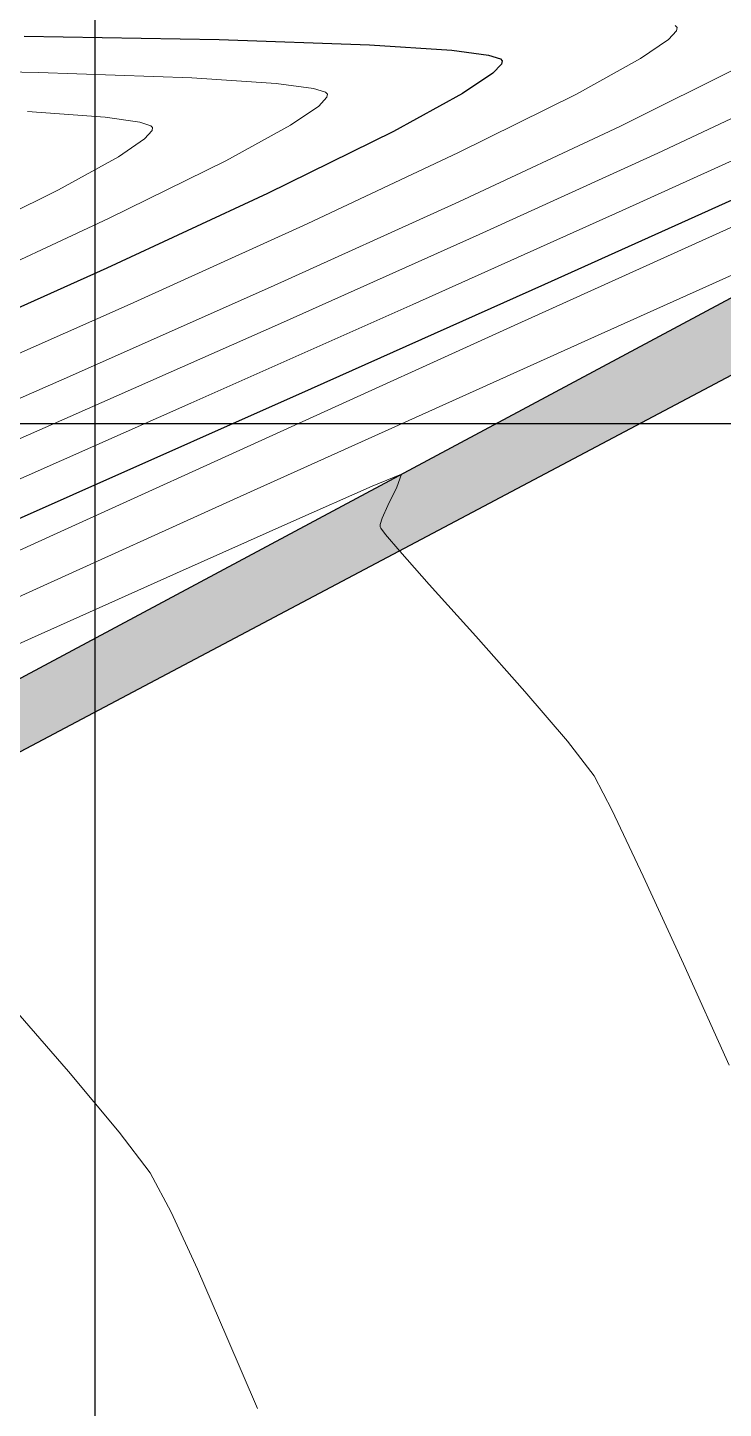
# Model space of a CAD drawing. Header units: millimetres. Extents: x 736950 to 740938, y 8500595 to 8502163.
# Drawn here: x 737799.27 to 737806.74, y 8501289.42 to 8501304.25 of the extents above; entities that cross this region are included whole.
import ezdxf

# ---------------------------------------------------------------- set-up
doc = ezdxf.new("R2010")
doc.units = ezdxf.units.MM
for name, color, linetype, lineweight in [('CONT-MJR', 80, 'Continuous', 30), ('CONT-MNR', 96, 'Continuous', 15), ('MURO PIEDRA', 252, 'Continuous', 30), ('pista', 251, 'Continuous', 5)]:
    doc.layers.add(name, color=color, linetype=linetype, lineweight=lineweight)
doc.layers.add('Cuadricula Coordenadas', color=5, linetype='Continuous')

msp = doc.modelspace()

# ---------------------------------------------------------------- hatches: boundary and pattern name
at = {"layer": 'pista'}
h = msp.add_hatch(dxfattribs=at)
h.set_pattern_fill('HONEY', color=256, scale=3, angle=9.94991650582834, style=0)
h.set_pattern_definition([(9.94991650582834, (1479841.21072825, -18.49207214638591), (0.4979252195647159, 0.4170677100899267), [0.375, -0.75]), (129.9499165058283, (1479841.21072825, -18.49207214638591), (-0.6101538418184378, 0.222682034283025), [0.3749999999999999, -0.7499999999999998]), (69.94991650582834, (1479841.21072825, -18.49207214638591), (-0.112228622253722, 0.6397497443729518), [-0.75, 0.375])])
h.paths.add_polyline_path([(737744.7999806425, 8501250.923935566), (737743.4751223363, 8501250.754223157), (737756.465848178, 8501242.026572531), (737763.5739612179, 8501242.006896213), (737770.002546867, 8501243.455222024), (737769.8468594846, 8501244.342704736), (737763.4750639071, 8501242.907173423), (737756.7405500773, 8501242.925815564)])
h.paths.add_polyline_path([(737794.2809870465, 8501256.017245878), (737809.7820272583, 8501263.709828075), (737823.391616501, 8501273.483615467), (737837.0791595323, 8501280.557800073), (737851.5530432165, 8501285.77819753), (737870.8510758049, 8501293.050216693, -0.9976846880626209), (737871.0089264096, 8501292.63424804), (737865.2748787645, 8501289.581801567, 0.7845063948290762), (737866.1540430214, 8501286.121818589), (737883.2588851704, 8501291.348365877), (737897.4188924351, 8501296.516943583), (737903.2981396064, 8501301.44146652, -0.5512150924587264), (737904.1219025984, 8501301.177325813), (737906.855912117, 8501297.98174819, 0.5618964424650519), (737910.2738656431, 8501298.536066804), (737914.22079628, 8501308.558674501), (737925.6412323939, 8501300.72656757, 0.340189525830376), (737928.7023693406, 8501300.894137181), (737936.9171069289, 8501306.117412793, -0.358727273887905), (737938.1716059428, 8501305.962964654), (737943.1732157968, 8501301.051021611, 0.3417074120720416), (737946.0555081918, 8501300.709858142), (737955.8779356404, 8501307.072689936), (737971.8320576148, 8501314.464803053), (737988.5677626224, 8501323.411181662), (738023.1375471824, 8501336.282937778), (738044.4246208373, 8501357.728329657), (738061.4456776979, 8501362.208386911), (738078.9085143938, 8501363.070318012), (738112.0997810266, 8501372.051506756), (738118.6561313582, 8501373.365123207), (738128.3493353954, 8501376.976906104), (738155.2251721952, 8501366.826195797), (738176.6167526407, 8501363.543890122), (738193.8053773039, 8501353.328603027), (738204.7313956148, 8501340.877429372), (738207.705198212, 8501335.751671141), (738214.35685511, 8501331.742925933), (738229.9282901662, 8501313.374534177), (738233.5603594936, 8501308.186787868), (738234.53883727, 8501308.358438132), (738230.6417003467, 8501313.924784988), (738214.9478837823, 8501332.43754055), (738208.3676942562, 8501336.403214611), (738205.4657963786, 8501341.405035153), (738194.387784551, 8501354.029418997), (738176.9261677533, 8501364.406946706), (738155.4549153853, 8501367.70147717), (738128.3514754312, 8501377.93815071), (738118.4090486554, 8501374.233504975), (738111.8936108743, 8501372.928085677), (738078.7671659255, 8501363.964436961), (738061.3074614278, 8501363.102660457), (738043.958527311, 8501358.536303693), (738022.6381405202, 8501337.057350922), (737988.196920163, 8501324.233464561), (737971.4304040315, 8501315.270615296), (737955.4419368334, 8501307.862588815), (737945.5806043665, 8501301.47455489, -0.3391433520832071), (737943.8038299843, 8501301.693147572), (737938.8116631231, 8501306.59581691, 0.3560082385246841), (737936.4342009705, 8501306.876887502), (737928.158540546, 8501301.61487459, -0.3502196171718997), (737926.1502499409, 8501301.468794718), (737914.5128481541, 8501309.44969617, 0.4302069892023044), (737913.4330382891, 8501309.014522241), (737909.4507249827, 8501298.90206584, -0.5704007069138802), (737907.5397775185, 8501298.566836312), (737904.9064502402, 8501301.644734057, 0.4931454261128044), (737902.7202336333, 8501302.131411942), (737896.9620044216, 8501297.308254998), (737882.9728831241, 8501292.20205278), (737866.0373022418, 8501287.027224885, -0.7384715771871906), (737865.6977918843, 8501288.787355538), (737871.5108758068, 8501291.881875956, 0.9119586051647783), (737870.5337161538, 8501293.892406015), (737851.2416702455, 8501286.62264278), (737836.7183275839, 8501281.384406622), (737822.9200107896, 8501274.252970394), (737809.3164408724, 8501264.483505804), (737793.8201376351, 8501256.79327439), (737778.9884914039, 8501246.402265295), (737769.846859484, 8501244.34270474), (737770.0025468671, 8501243.455222024), (737779.3594973255, 8501245.563292695)])
h.paths.add_polyline_path([(738260.5182952256, 8501271.251537092), (738234.538837269, 8501308.358438132), (738233.56035949, 8501308.186787868), (738259.6897886079, 8501270.86568047), (738269.3749442189, 8501234.589470252), (738274.5057655985, 8501215.583008338), (738279.7983711922, 8501189.602392923), (738280.7089290785, 8501189.641305126), (738275.382018582, 8501215.790318219), (738270.2441657205, 8501234.822827347)])
h = msp.add_hatch(dxfattribs=at)
h.set_pattern_fill('AR-CONC', color=256, scale=0.1, angle=9.94991650582834, style=0)
h.set_pattern_definition([(59.94991650582833, (1479841.21072825, -18.49207214638591), (0.7173147616177996, 0.06212513786334364), [0.07500000000000001, -0.8250000000000001]), (4.949916505828331, (1479841.21072825, -18.49207214638591), (-0.2666336227691331, 0.7169040729334506), [0.06, -0.66]), (110.4013165058283, (1479841.270504478, -18.48689504899085), (0.4506817424667108, 0.7790288530571421), [0.06374018999999999, -0.7011421119999998]), (56.13411650582835, (1479841.176170796, -18.29508031532168), (1.07978843215245, 0.02137619624183779), [0.1124999999999999, -1.237499999999998]), (106.5855165058283, (1479841.266153166, -18.29329902119935), (0.752289432321798, 1.120964142855684), [0.09561028799999993, -1.051712999999999]), (1.134116505828333, (1479841.176170796, -18.29508031532168), (0.7522885572049924, 1.12096473051034), [0.09000000000000001, -0.9900000000000001]), (30.94991650582834, (1479841.283306076, -18.32704954408109), (0.6574964912282043, -0.293425227292985), [0.07500000000000001, -0.8250000000000001]), (335.9499165058284, (1479841.283306076, -18.32704954408109), (0.1143589702920628, 0.7562849757157031), [0.06, -0.66]), (81.40131650582836, (1479841.338097435, -18.35150168277323), (0.7718558160208798, 0.4628591428967336), [0.06374019000000002, -0.701142112]), (47.44991650582834, (1479841.21072825, -18.49207214638591), (-0.04554285905854174, 0.3299879209740469), [0, -0.652, 0, -0.67, 0, -0.6625000000000001]), (17.44991650582834, (1479841.21072825, -18.49207214638591), (0.1909634295804004, 0.4339344980096552), [0, -0.3819999999999997, 0, -0.6369999999999993, 0, -0.2524999999999997]), (337.4499165058283, (1479840.991082356, -18.53060370869935), (0.5296904964497462, 0.07002209344786473), [0, -0.25, 0, -0.7799999999999999, 0, -1.035]), (327.4499165058284, (1479840.892586439, -18.5478824339807), (0.557117696670718, 0.1993664657265957), [0, -0.325, 0, -0.518, 0, -0.735])])
h.paths.add_polyline_path([(737782.5678553759, 8501269.745840656), (737780.8543125066, 8501271.613858812), (737780.5330372917, 8501271.09555076), (737782.606291577, 8501268.803305427), (737783.1693790738, 8501269.054376086), (737797.8548099722, 8501277.26939229), (737797.5964829637, 8501277.931718605)])
h.paths.add_polyline_path([(737815.5553798168, 8501306.025338823), (737790.9109348458, 8501292.828602556), (737791.1826530054, 8501292.234478343), (737815.0279814235, 8501304.864754947), (737821.8454613093, 8501291.310866907), (737797.5964829631, 8501277.931718607), (737797.8548099734, 8501277.269392287), (737823.0063921954, 8501290.897239685)])

# ---------------------------------------------------------------- linework, layer by layer
at = {"layer": 'CONT-MJR', "extrusion": (-0.01692900179691392, -0.9998566941808011, 0), "elevation": -8512576.075681629}
msp.add_lwpolyline([(593774.9108963233, 3635), (593777.0073405234, 3635)], dxfattribs=at)
at = {"layer": 'CONT-MJR', "extrusion": (0.03364544436324826, 0.9994338317635639, 0), "elevation": 8521314.607251354}
msp.add_lwpolyline([(-451353.4567922779, 3635.000000000013), (-451355.0708414508, 3635.000000000013)], dxfattribs=at)
at = {"layer": 'CONT-MJR'}
for points, elevation in [([(737802.944456995, 8501304.067663973), (737803.8280161261, 8501304.009066954)], 3635), ([(737804.2237069276, 8501303.955477059), (737804.3497997448, 8501303.914872166)], 3635), ([(737804.2686109167, 8501303.760115769), (737803.9435547721, 8501303.542528268)], 3635), ([(737800.1228773389, 8501301.66916953), (737798.1291324185, 8501300.772414366)], 3635), ([(737802.3170641548, 8501300.3725049), (737799.7577308917, 8501299.233102929)], 3640), ([(737799.7577308917, 8501299.233102929), (737797.2366036895, 8501298.113930153)], 3640)]:
    msp.add_lwpolyline(points, dxfattribs=dict(at, elevation=elevation))
at = {"layer": 'CONT-MJR', "extrusion": (-0.1342085146385838, -0.9909531142281682, 0), "elevation": -8523413.23863802}
msp.add_lwpolyline([(-409818.3824858699, 3635.000000000003), (-409817.9831826171, 3635.000000000003)], dxfattribs=at)
at = {"layer": 'CONT-MJR', "extrusion": (0.7436084700372407, 0.6686153178688582, 0), "elevation": 6232739.583083435}
msp.add_lwpolyline([(5828334.30759332, 3635.00000000001), (5828334.278245484, 3635.00000000001)], dxfattribs=at)
at = {"layer": 'CONT-MJR', "extrusion": (0.9781715745928308, -0.2077988706864941, 0), "elevation": -1044862.086559109}
msp.add_lwpolyline([(8469048.729909265, 3635.00000000001), (8469048.694786698, 3635.00000000001)], dxfattribs=at)
at = {"layer": 'CONT-MJR', "extrusion": (0.7254973241192645, -0.6882249869743085, 0), "elevation": -5315534.646969328}
msp.add_lwpolyline([(6675448.598518722, 3635.00000000001), (6675448.462643375, 3635.00000000001)], dxfattribs=at)
at = {"layer": 'CONT-MJR', "extrusion": (0.4797351351222534, -0.877413357619562, 0), "elevation": -7105206.810837827}
msp.add_lwpolyline([(4725733.039069438, 3635), (4725732.191879772, 3635)], dxfattribs=at)
at = {"layer": 'CONT-MJR', "extrusion": (0.4414630493510621, -0.8972794303101247, 0), "elevation": -7302331.584265186}
msp.add_lwpolyline([(4415026.841094879, 3635.000000000013), (4415025.334040152, 3635.000000000013)], dxfattribs=at)
at = {"layer": 'CONT-MJR', "extrusion": (0.4102420163315652, -0.9119766927044857, 0), "elevation": -7450310.280897547}
msp.add_lwpolyline([(4160454.46473891, 3640.000000000013), (4160451.870143557, 3640.000000000013)], dxfattribs=at)
at = {"layer": 'CONT-MJR', "extrusion": (0.4214084849090706, -0.9068709328491248, 0), "elevation": -7398668.143204135}
msp.add_lwpolyline([(4251612.044096861, 3635.000000000013), (4251610.141849659, 3635.000000000013)], dxfattribs=at)
at = {"layer": 'CONT-MJR', "extrusion": (0.4081492008828344, -0.9129152369298608, 0), "elevation": -7459833.217657986}
msp.add_lwpolyline([(4143352.67750105, 3640.000000000003), (4143349.930592842, 3640.000000000003)], dxfattribs=at)
at = {"layer": 'CONT-MNR'}
for points, elevation in [([(737806.2401059798, 8501304.218099939), (737806.1543992448, 8501304.124840816)], 3636), ([(737806.2465756522, 8501304.250875676), (737806.2401059798, 8501304.218099939)], 3636), ([(737806.1543992448, 8501304.124840816), (737805.8545949749, 8501303.919920405)], 3636), ([(737805.8545949749, 8501303.919920405), (737805.16508824, 8501303.537165295)], 3636), ([(737797.2476887028, 8501303.811263766), (737799.3900749648, 8501303.768842358)], 3634), ([(737799.3900749648, 8501303.768842358), (737801.0381867088, 8501303.70984463)], 3634), ([(737801.9404330301, 8501303.649552606), (737802.3441266011, 8501303.59611607)], 3634), ([(737802.4856559498, 8501303.502228785), (737802.3987388797, 8501303.408539088)], 3634), ([(737802.4724803135, 8501303.556371665), (737802.4922686615, 8501303.535222057)], 3634), ([(737802.4922686615, 8501303.535222057), (737802.4856559498, 8501303.502228785)], 3634), ([(737800.4780689636, 8501303.236508781), (737800.596691819, 8501303.197824996)], 3633), ([(737805.6303754137, 8501303.19025353), (737803.9017272405, 8501302.379952788)], 3637), ([(737800.6091806693, 8501303.145799547), (737800.5288457178, 8501303.057060817)], 3633), ([(737800.2480228773, 8501302.864327319), (737799.6046921909, 8501302.50792878)], 3633), ([(737803.9015525852, 8501302.908118695), (737802.274759085, 8501302.144693146)], 3636), ([(737805.6573043597, 8501302.285272254), (737803.4089766156, 8501301.276073644)], 3639), ([(737802.274759085, 8501302.144693146), (737800.373660331, 8501301.28220013)], 3636), ([(737804.1202953161, 8501302.028059164), (737801.9899439606, 8501301.073637735)], 3638), ([(737806.9468518477, 8501301.643757813), (737805.3585329705, 8501300.93085568)], 3642), ([(737800.373660331, 8501301.28220013), (737798.2872089135, 8501300.355951143)], 3636), ([(737801.9899439606, 8501301.073637735), (737799.7309509832, 8501300.07423827)], 3638), ([(737799.6650330555, 8501300.479051642), (737797.3459528947, 8501299.463760233)], 3637), ([(737803.5092725799, 8501300.097455949), (737801.4838771087, 8501299.182040954)], 3642), ([(737802.0650489138, 8501299.947200812), (737799.5893583742, 8501298.822350405)], 3641), ([(737803.2872548333, 8501299.455939103), (737802.97450994, 8501299.326411687)], 3643), ([(737803.2394379283, 8501299.315357005), (737803.2872548333, 8501299.455939103)], 3643), ([(737803.0579501743, 8501298.890842685), (737803.058691712, 8501298.91354147)], 3643), ([(737803.0657443047, 8501298.875272613), (737803.0579501743, 8501298.890842685)], 3643), ([(737803.058691712, 8501298.91354147), (737803.0792991042, 8501298.981558688)], 3643), ([(737803.1167898545, 8501298.807816174), (737803.0657443047, 8501298.875272613)], 3643), ([(737803.5851988808, 8501298.272397742), (737803.2702082692, 8501298.62755509)], 3643), ([(737799.315680241, 8501297.693619985), (737797.5734889032, 8501296.907887708)], 3643), ([(737805.8822630058, 8501295.138566239), (737805.5495515595, 8501295.8434693)], 3643), ([(737800.5877451438, 8501291.952406725), (737800.2561586418, 8501292.390750367)], 3644), ([(737800.8154511368, 8501291.531405512), (737800.5877451438, 8501291.952406725)], 3644), ([(737801.0979391673, 8501290.917627972), (737800.8154511368, 8501291.531405512)], 3644)]:
    msp.add_lwpolyline(points, dxfattribs=dict(at, elevation=elevation))
at = {"layer": 'CONT-MNR', "extrusion": (0.7798843472993998, 0.6259236413791934, 0), "elevation": 5896570.856224592}
msp.add_lwpolyline([(6168223.775006097, 3636), (6168223.744398844, 3636)], dxfattribs=at)
at = {"layer": 'CONT-MNR', "extrusion": (0.444664209460463, -0.8956973488991143, 0), "elevation": -7286518.972331319}
msp.add_lwpolyline([(4441077.308855009, 3637.000000000013), (4441075.809607903, 3637.000000000013)], dxfattribs=at)
at = {"layer": 'CONT-MNR', "extrusion": (0.06667564505392876, 0.9977747032054094, 0), "elevation": 8531579.146091834}
msp.add_lwpolyline([(-169329.3032481376, 3634.000000000011), (-169330.2075067025, 3634.000000000011)], dxfattribs=at)
at = {"layer": 'CONT-MNR', "extrusion": (-0.2957915420959299, -0.9552525130165906, 0), "elevation": -8339127.317238054}
msp.add_lwpolyline([(-1809826.157184379, 3634.000000000003), (-1809826.022818114, 3634.000000000003)], dxfattribs=at)
at = {"layer": 'CONT-MNR', "extrusion": (0.4250230707278115, -0.9051825171472889, 0), "elevation": -7381646.172956591}
msp.add_lwpolyline([(4281100.795002206, 3638.000000000013), (4281098.994804932, 3638.000000000013)], dxfattribs=at)
at = {"layer": 'CONT-MNR', "extrusion": (0.4456705698838227, -0.8951970415162399, 0), "elevation": -7281523.72711382}
msp.add_lwpolyline([(4449261.793166213, 3636.000000000004), (4449260.381705274, 3636.000000000004)], dxfattribs=at)
at = {"layer": 'CONT-MNR', "extrusion": (-0.07291649357962049, -0.9973380494917725, 0), "elevation": -8532471.0372915}
msp.add_lwpolyline([(115950.0571707137, 3633.000000000013), (115950.8915094387, 3633.000000000013)], dxfattribs=at)
at = {"layer": 'CONT-MNR', "extrusion": (0.5608278024082425, -0.8279324707039465, 0), "elevation": -6624725.037339399}
msp.add_lwpolyline([(5378617.871095859, 3634.000000000006), (5378617.505207415, 3634.000000000006)], dxfattribs=at)
at = {"layer": 'CONT-MNR', "extrusion": (0.1401710881369738, 0.9901272979018895, 0), "elevation": 8520790.698047942}
msp.add_lwpolyline([(461120.9077019157, 3633.000000000013), (461120.5315026684, 3633.000000000013)], dxfattribs=at)
at = {"layer": 'CONT-MNR', "extrusion": (0.7426327285043856, 0.6696989103725133, 0), "elevation": 6241228.358543172}
msp.add_lwpolyline([(5819241.733967134, 3633), (5819241.706457239, 3633)], dxfattribs=at)
at = {"layer": 'CONT-MNR', "extrusion": (0.9828140832260208, -0.1845981522458893, 0), "elevation": -844204.0230812641}
msp.add_lwpolyline([(8491397.118794318, 3633.000000000011), (8491397.086646123, 3633.000000000011)], dxfattribs=at)
at = {"layer": 'CONT-MNR', "extrusion": (0.4820391080897357, -0.8761497008343108, 0), "elevation": -7092764.794096949}
msp.add_lwpolyline([(4744385.699254857, 3634.000000000003), (4744384.90792373, 3634.000000000003)], dxfattribs=at)
at = {"layer": 'CONT-MNR', "extrusion": (0.4143059289969512, -0.9101376803527987, 0), "elevation": -7431678.283626947}
msp.add_lwpolyline([(4193646.898322085, 3639), (4193644.670473787, 3639)], dxfattribs=at)
at = {"layer": 'CONT-MNR', "extrusion": (0.5658663311016202, -0.8244969953405479, 0), "elevation": -6591802.348683295}
msp.add_lwpolyline([(5418915.48967595, 3633), (5418915.149076965, 3633)], dxfattribs=at)
at = {"layer": 'CONT-MNR', "extrusion": (0.4151236559132799, -0.9097649972939126, 0), "elevation": -7427907.072787108}
msp.add_lwpolyline([(4200322.052424503, 3638), (4200319.941414807, 3638)], dxfattribs=at)
at = {"layer": 'CONT-MNR', "extrusion": (0.4425016840483725, -0.8967676731541756, 0), "elevation": -7297215.18726968}
msp.add_lwpolyline([(4423477.262244739, 3634), (4423475.855250719, 3634)], dxfattribs=at)
at = {"layer": 'CONT-MNR', "extrusion": (0.4436565530549954, -0.8961968884856497, 0), "elevation": -7291511.226217945}
msp.add_lwpolyline([(4432872.277196555, 3633), (4432870.970276622, 3633)], dxfattribs=at)
at = {"layer": 'CONT-MNR', "extrusion": (0.4131041464078726, -0.910683789369627, 0), "elevation": -7437208.414913015}
msp.add_lwpolyline([(4183829.316062278, 3637.000000000013), (4183827.098012736, 3637.000000000013)], dxfattribs=at)
at = {"layer": 'CONT-MNR', "extrusion": (0.4217545885682983, -0.9067100236688604, 0), "elevation": -7397045.323531348}
msp.add_lwpolyline([(4254433.994426094, 3634.000000000003), (4254432.218841169, 3634.000000000003)], dxfattribs=at)
at = {"layer": 'CONT-MNR', "extrusion": (0.4124829389985799, -0.9109653259236017, 0), "elevation": -7440058.714828067}
msp.add_lwpolyline([(4178758.623742025, 3641.000000000003), (4178755.999681609, 3641.000000000003)], dxfattribs=at)
at = {"layer": 'CONT-MNR', "extrusion": (0.4059292726119659, -0.9139044948115314, 0), "elevation": -7469882.238188504}
msp.add_lwpolyline([(4125207.575445673, 3637.000000000003), (4125205.149861342, 3637.000000000003)], dxfattribs=at)
at = {"layer": 'CONT-MNR', "extrusion": (0.4062542088578949, -0.9137600985954935, 0), "elevation": -7468414.152008595}
msp.add_lwpolyline([(4127864.739904476, 3639), (4127862.131483775, 3639)], dxfattribs=at)
at = {"layer": 'CONT-MNR', "extrusion": (-0.4131014269577916, 0.9106850229609778, 0), "elevation": 7437219.451730628}
msp.add_lwpolyline([(-4183807.143232567, 3641.000000000013), (-4183804.429734586, 3641.000000000013)], dxfattribs=at)
at = {"layer": 'CONT-MNR', "extrusion": (0.4108699411756183, -0.9116939680826808, 0), "elevation": -7447442.73525731}
msp.add_lwpolyline([(4165581.708370495, 3642.000000000003), (4165579.679992051, 3642.000000000003)], dxfattribs=at)
at = {"layer": 'CONT-MNR', "extrusion": (0.4039687311979674, -0.9147727937659189, 0), "elevation": -7478709.605441338}
msp.add_lwpolyline([(4109179.767294137, 3639.000000000003), (4109177.107532355, 3639.000000000003)], dxfattribs=at)
at = {"layer": 'CONT-MNR', "extrusion": (0.4015497151118883, -0.9158372269642469, 0), "elevation": -7489543.81380833}
msp.add_lwpolyline([(4089399.082540169, 3638), (4089396.56413676, 3638)], dxfattribs=at)
at = {"layer": 'CONT-MNR', "extrusion": (0.4032971522728102, -0.9150690722391626, 0), "elevation": -7481722.24888869}
msp.add_lwpolyline([(4103690.492340696, 3643.000000000003), (4103689.571061486, 3643.000000000003)], dxfattribs=at)
at = {"layer": 'CONT-MNR', "extrusion": (0.894807438136822, -0.4464522915777426, 0), "elevation": -3135232.734198932}
msp.add_lwpolyline([(7936419.58973356, 3643.000000000013), (7936419.808189469, 3643.000000000013)], dxfattribs=at)
at = {"layer": 'CONT-MNR', "extrusion": (-0.4126615805301563, 0.9108844163527848, 0), "elevation": 7439238.617219565}
msp.add_lwpolyline([(-4180211.431046368, 3642.000000000013), (-4180209.107234387, 3642.000000000013)], dxfattribs=at)
at = {"layer": 'CONT-MNR', "extrusion": (0.9110230966607424, -0.4123553289951175, 0), "elevation": -2833400.292397588}
msp.add_lwpolyline([(8049116.755316407, 3643), (8049116.907148281, 3643)], dxfattribs=at)
at = {"layer": 'CONT-MNR', "extrusion": (0.4076305588444857, -0.9131469364215884, 0), "elevation": -7462184.401066518}
msp.add_lwpolyline([(4139110.999917079, 3643), (4139109.622221765, 3643)], dxfattribs=at)
at = {"layer": 'CONT-MNR', "extrusion": (0.4142173647111132, -0.910177990709389, 0), "elevation": -7432085.678958028}
msp.add_lwpolyline([(4192914.542604097, 3641.000000000006), (4192911.901281429, 3641.000000000006)], dxfattribs=at)
at = {"layer": 'CONT-MNR', "extrusion": (0.7615295378575558, 0.6481302052600677, 0), "elevation": 6071807.40784591}
msp.add_lwpolyline([(5995797.430069467, 3643), (5995797.666778715, 3643)], dxfattribs=at)
at = {"layer": 'CONT-MNR', "extrusion": (0.4097124602177037, -0.912214722498139, 0), "elevation": -7452723.343685337}
msp.add_lwpolyline([(4156120.698773901, 3643.00000000001), (4156118.991108703, 3643.00000000001)], dxfattribs=at)
at = {"layer": 'CONT-MNR', "extrusion": (0.7445513280034812, 0.667565217763967, 0), "elevation": 6224503.671655197}
msp.add_lwpolyline([(5837120.15776662, 3643.00000000001), (5837120.907447116, 3643.00000000001)], dxfattribs=at)
at = {"layer": 'CONT-MNR', "extrusion": (0.4134071708634778, -0.9105462706961439, 0), "elevation": -7435813.844073541}
msp.add_lwpolyline([(4186298.109358733, 3642.000000000003), (4186295.777520801, 3642.000000000003)], dxfattribs=at)
at = {"layer": 'CONT-MNR', "extrusion": (0.7478281854398225, 0.663892314356615, 0), "elevation": 6195696.90511837}
msp.add_lwpolyline([(5867686.787259801, 3643.000000000003), (5867687.581540193, 3643.000000000003)], dxfattribs=at)
at = {"layer": 'CONT-MNR', "extrusion": (0.7594356442387489, 0.6505824331010457, 0), "elevation": 6091109.686576482}
msp.add_lwpolyline([(5976184.634357498, 3643.00000000001), (5976185.335108906, 3643.00000000001)], dxfattribs=at)
at = {"layer": 'CONT-MNR', "extrusion": (0.7931664488509831, 0.6090049132947294, 0), "elevation": 5762533.617927052}
msp.add_lwpolyline([(6293615.843436792, 3643), (6293616.3133843, 3643)], dxfattribs=at)
at = {"layer": 'CONT-MNR', "extrusion": (0.8861229007909329, 0.4634503260262769, 0), "elevation": 4593714.724089954}
msp.add_lwpolyline([(7191256.710813249, 3643), (7191257.130445078, 3643)], dxfattribs=at)
at = {"layer": 'CONT-MNR', "extrusion": (0.9091236353554684, 0.4165263684787043, 0), "elevation": 4211770.357302256}
msp.add_lwpolyline([(7421411.699563823, 3643.00000000001), (7421412.736821879, 3643.00000000001)], dxfattribs=at)
at = {"layer": 'CONT-MNR', "extrusion": (0.9107490660493793, 0.4129602144156062, 0), "elevation": 4182652.685494566}
msp.add_lwpolyline([(7437859.902512021, 3643.000000000013), (7437861.095072817, 3643.000000000013)], dxfattribs=at)
at = {"layer": 'CONT-MNR', "extrusion": (0.7553415604774749, 0.6553313108767602, 0), "elevation": 6128454.298599865}
msp.add_lwpolyline([(5937876.699481845, 3644.000000000006), (5937877.708065817, 3644.000000000006)], dxfattribs=at)
at = {"layer": 'CONT-MNR', "extrusion": (0.766976255937605, 0.6416754809309247, 0), "elevation": 6020946.161467518}
msp.add_lwpolyline([(6046861.074287015, 3644.000000000013), (6046861.922434326, 3644.000000000013)], dxfattribs=at)
at = {"layer": 'CONT-MNR', "extrusion": (0.917355289192427, 0.3980694328765756, 0), "elevation": 4060929.793865425}
msp.add_lwpolyline([(7505007.329323867, 3644.000000000003), (7505008.1236172, 3644.000000000003)], dxfattribs=at)
at = {"layer": 'CONT-MNR', "extrusion": (0.9188526036359665, 0.3946009285232431, 0), "elevation": 4032547.752549844}
msp.add_lwpolyline([(7520294.668098691, 3644.000000000013), (7520295.50132934, 3644.000000000013)], dxfattribs=at)
at = {"layer": 'Cuadricula Coordenadas', "color": 8}
for p, q in [((737800, 8500595.507225098), (737800, 8502130.641312933)), ((736950.2264744169, 8501300), (738552.8979275209, 8501300))]:
    msp.add_line(p, q, dxfattribs=at)
at = {"layer": 'MURO PIEDRA'}
msp.add_lwpolyline([(737797.854809973, 8501277.269392287), (737823.0063921952, 8501290.897239685), (737815.5553798163, 8501306.025338823), (737790.9109348458, 8501292.828602556), (737791.1826530054, 8501292.234478343), (737815.0279814239, 8501304.864754947), (737821.8454613088, 8501291.310866907), (737797.5964829633, 8501277.931718607)], close=True, dxfattribs=at)
msp.add_lwpolyline([(737797.854809973, 8501277.269392287), (737823.0063921952, 8501290.897239685), (737815.5553798163, 8501306.025338823), (737790.9109348458, 8501292.828602556), (737791.1826530054, 8501292.234478343), (737815.0279814239, 8501304.864754947), (737821.8454613088, 8501291.310866907), (737797.5964829633, 8501277.931718607)], close=True, dxfattribs=at)

doc.saveas('drawing.dxf')
